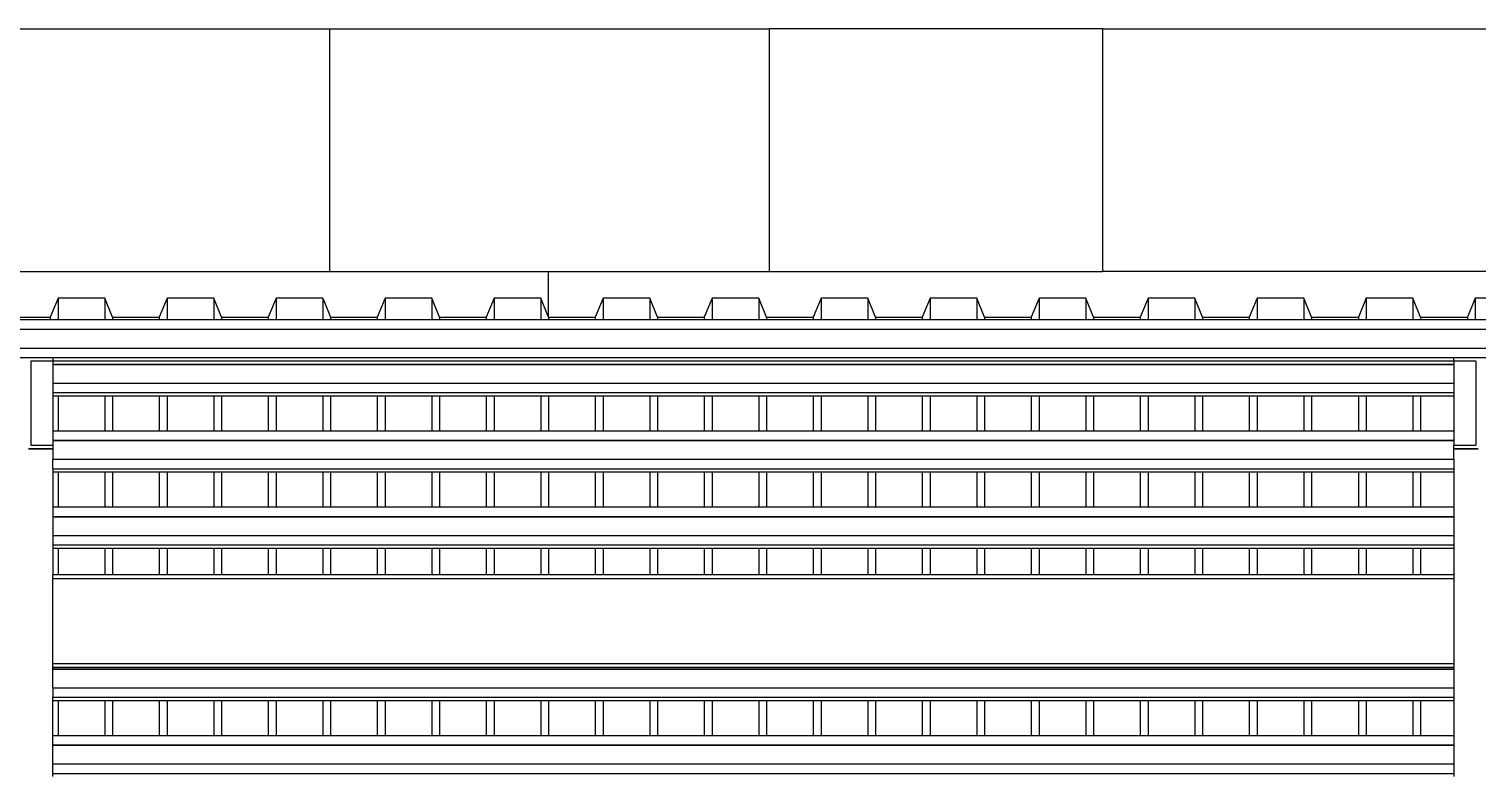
# Model space of a CAD drawing. Extents: x -60 to 60, y -13 to 16.
# Drawn here: x -4.995 to -1.244, y 11.36 to 13.293 of the extents above; entities that cross this region are included whole.
import ezdxf

# ---------------------------------------------------------------- set-up
doc = ezdxf.new("R2010")
doc.units = 0
doc.layers.get('0').update_dxf_attribs({"linetype": 'CONTINUOUS'})

msp = doc.modelspace()

# ---------------------------------------------------------------- linework, layer by layer
for p, q in [((-5.0804, 13.2926), (-4.2164, 13.2926)), ((-4.2164, 13.2926), (-3.0775, 13.2926)), ((-4.2164, 13.2926), (-4.2164, 12.6642)), ((-3.0775, 13.2926), (-3.0775, 12.6642)), ((-2.2142, 13.2926), (-3.0775, 13.2926)), ((-2.2142, 13.2926), (-0.1042, 13.2926)), ((-2.2142, 13.2926), (-2.2142, 12.6642)), ((-5.0804, 12.6642), (-4.2164, 12.6642)), ((-4.2164, 12.6642), (-3.6491, 12.6642)), ((-3.6491, 12.5458), (-3.6491, 12.6642)), ((-3.6491, 12.6642), (-3.0775, 12.6642)), ((-3.0775, 12.6642), (-2.2142, 12.6642)), ((-0.5425, 12.6642), (-2.2142, 12.6642)), ((-4.9199, 12.5951), (-4.9401, 12.5458)), ((-4.9199, 12.5951), (-4.9199, 12.5402)), ((-4.7989, 12.5951), (-4.9199, 12.5951)), ((-4.7989, 12.5951), (-4.7989, 12.5402)), ((-4.7787, 12.5458), (-4.7989, 12.5951)), ((-4.6375, 12.5951), (-4.6577, 12.5458)), ((-4.6375, 12.5951), (-4.6375, 12.5402)), ((-4.5165, 12.5951), (-4.6375, 12.5951)), ((-4.5165, 12.5951), (-4.5165, 12.5402)), ((-4.4963, 12.5458), (-4.5165, 12.5951)), ((-4.3551, 12.5951), (-4.3753, 12.5458)), ((-4.3551, 12.5951), (-4.3551, 12.5402)), ((-4.2341, 12.5951), (-4.3551, 12.5951)), ((-4.2341, 12.5951), (-4.2341, 12.5402)), ((-4.2341, 12.5951), (-4.2139, 12.5458)), ((-4.0727, 12.5951), (-4.0929, 12.5458)), ((-3.9517, 12.5951), (-4.0727, 12.5951)), ((-4.0727, 12.5951), (-4.0727, 12.5402)), ((-3.9315, 12.5458), (-3.9517, 12.5951)), ((-3.9517, 12.5951), (-3.9517, 12.5402)), ((-3.7903, 12.5951), (-3.8104, 12.5458)), ((-3.6692, 12.5951), (-3.7903, 12.5951)), ((-3.7903, 12.5951), (-3.7903, 12.5402)), ((-3.6491, 12.5458), (-3.6692, 12.5951)), ((-3.6692, 12.5951), (-3.6692, 12.5402)), ((-3.5079, 12.5951), (-3.528, 12.5458)), ((-3.5079, 12.5951), (-3.5079, 12.5402)), ((-3.3868, 12.5951), (-3.5079, 12.5951)), ((-3.3868, 12.5951), (-3.3868, 12.5402)), ((-3.3667, 12.5458), (-3.3868, 12.5951)), ((-3.2254, 12.5951), (-3.2456, 12.5458)), ((-3.2254, 12.5951), (-3.2254, 12.5402)), ((-3.1044, 12.5951), (-3.2254, 12.5951)), ((-3.1044, 12.5951), (-3.1044, 12.5402)), ((-3.0842, 12.5458), (-3.1044, 12.5951)), ((-2.943, 12.5951), (-2.9632, 12.5458)), ((-2.943, 12.5951), (-2.943, 12.5402)), ((-2.822, 12.5951), (-2.943, 12.5951)), ((-2.822, 12.5951), (-2.822, 12.5402)), ((-2.8018, 12.5458), (-2.822, 12.5951)), ((-2.6606, 12.5951), (-2.6808, 12.5458)), ((-2.6606, 12.5951), (-2.6606, 12.5402)), ((-2.5396, 12.5951), (-2.6606, 12.5951)), ((-2.5396, 12.5951), (-2.5396, 12.5402)), ((-2.5194, 12.5458), (-2.5396, 12.5951)), ((-2.3782, 12.5951), (-2.3984, 12.5458)), ((-2.3782, 12.5951), (-2.3782, 12.5402)), ((-2.2572, 12.5951), (-2.3782, 12.5951)), ((-2.2572, 12.5951), (-2.2572, 12.5402)), ((-2.237, 12.5458), (-2.2572, 12.5951)), ((-2.0958, 12.5951), (-2.116, 12.5458)), ((-2.0958, 12.5951), (-2.0958, 12.5402)), ((-1.9748, 12.5951), (-2.0958, 12.5951)), ((-1.9748, 12.5951), (-1.9748, 12.5402)), ((-1.9546, 12.5458), (-1.9748, 12.5951)), ((-1.8134, 12.5951), (-1.8336, 12.5458)), ((-1.8134, 12.5951), (-1.8134, 12.5402)), ((-1.6923, 12.5951), (-1.8134, 12.5951)), ((-1.6923, 12.5951), (-1.6923, 12.5402)), ((-1.6722, 12.5458), (-1.6923, 12.5951)), ((-1.531, 12.5951), (-1.5511, 12.5458)), ((-1.531, 12.5951), (-1.531, 12.5402)), ((-1.4099, 12.5951), (-1.531, 12.5951)), ((-1.4099, 12.5951), (-1.4099, 12.5402)), ((-1.3898, 12.5458), (-1.4099, 12.5951)), ((-1.2486, 12.5951), (-1.2687, 12.5458)), ((-1.2486, 12.5951), (-1.2486, 12.5402)), ((-1.1275, 12.5951), (-1.2486, 12.5951)), ((-5.0611, 12.5458), (-4.9401, 12.5458)), ((-5.0611, 12.5402), (-4.9401, 12.5402)), ((-4.9401, 12.5458), (-4.9401, 12.5402)), ((-4.9401, 12.5402), (-4.9199, 12.5402)), ((-4.9199, 12.5402), (-4.7989, 12.5402)), ((-4.7989, 12.5402), (-4.7787, 12.5402)), ((-4.7787, 12.5458), (-4.7787, 12.5402)), ((-4.7787, 12.5458), (-4.6577, 12.5458)), ((-4.7787, 12.5402), (-4.6577, 12.5402)), ((-4.6577, 12.5458), (-4.6577, 12.5402)), ((-4.6577, 12.5402), (-4.6375, 12.5402)), ((-4.6375, 12.5402), (-4.5165, 12.5402)), ((-4.5165, 12.5402), (-4.4963, 12.5402)), ((-4.4963, 12.5458), (-4.4963, 12.5402)), ((-4.4963, 12.5458), (-4.3753, 12.5458)), ((-4.4963, 12.5402), (-4.3753, 12.5402)), ((-4.3753, 12.5458), (-4.3753, 12.5402)), ((-4.3753, 12.5402), (-4.3551, 12.5402)), ((-4.3551, 12.5402), (-4.2341, 12.5402)), ((-4.2341, 12.5402), (-4.2139, 12.5402)), ((-4.2139, 12.5458), (-4.2139, 12.5402)), ((-4.2139, 12.5458), (-4.0929, 12.5458)), ((-4.2139, 12.5402), (-4.0929, 12.5402)), ((-4.0929, 12.5458), (-4.0929, 12.5402)), ((-4.0929, 12.5402), (-4.0727, 12.5402)), ((-4.0727, 12.5402), (-3.9517, 12.5402)), ((-3.9517, 12.5402), (-3.9315, 12.5402)), ((-3.9315, 12.5458), (-3.8104, 12.5458)), ((-3.9315, 12.5458), (-3.9315, 12.5402)), ((-3.9315, 12.5402), (-3.8104, 12.5402)), ((-3.8104, 12.5458), (-3.8104, 12.5402)), ((-3.8104, 12.5402), (-3.7903, 12.5402)), ((-3.7903, 12.5402), (-3.6692, 12.5402)), ((-3.6692, 12.5402), (-3.6491, 12.5402)), ((-3.6491, 12.5458), (-3.6491, 12.5402)), ((-3.6491, 12.5458), (-3.528, 12.5458)), ((-3.6491, 12.5402), (-3.528, 12.5402)), ((-3.528, 12.5458), (-3.528, 12.5402)), ((-3.528, 12.5402), (-3.5079, 12.5402)), ((-3.5079, 12.5402), (-3.3868, 12.5402)), ((-3.3868, 12.5402), (-3.3667, 12.5402)), ((-3.3667, 12.5458), (-3.3667, 12.5402)), ((-3.3667, 12.5458), (-3.2456, 12.5458)), ((-3.3667, 12.5402), (-3.2456, 12.5402)), ((-3.2456, 12.5458), (-3.2456, 12.5402)), ((-3.2456, 12.5402), (-3.2254, 12.5402)), ((-3.2254, 12.5402), (-3.1044, 12.5402)), ((-3.1044, 12.5402), (-3.0842, 12.5402)), ((-3.0842, 12.5458), (-3.0842, 12.5402)), ((-3.0842, 12.5458), (-2.9632, 12.5458)), ((-3.0842, 12.5402), (-2.9632, 12.5402)), ((-2.9632, 12.5458), (-2.9632, 12.5402)), ((-2.9632, 12.5402), (-2.943, 12.5402)), ((-2.943, 12.5402), (-2.822, 12.5402)), ((-2.822, 12.5402), (-2.8018, 12.5402)), ((-2.8018, 12.5458), (-2.8018, 12.5402)), ((-2.8018, 12.5458), (-2.6808, 12.5458)), ((-2.8018, 12.5402), (-2.6808, 12.5402)), ((-2.6808, 12.5458), (-2.6808, 12.5402)), ((-2.6808, 12.5402), (-2.6606, 12.5402)), ((-2.6606, 12.5402), (-2.5396, 12.5402)), ((-2.5396, 12.5402), (-2.5194, 12.5402)), ((-2.5194, 12.5458), (-2.5194, 12.5402)), ((-2.5194, 12.5458), (-2.3984, 12.5458)), ((-2.5194, 12.5402), (-2.3984, 12.5402)), ((-2.3984, 12.5458), (-2.3984, 12.5402)), ((-2.3984, 12.5402), (-2.3782, 12.5402)), ((-2.3782, 12.5402), (-2.2572, 12.5402)), ((-2.2572, 12.5402), (-2.237, 12.5402)), ((-2.237, 12.5458), (-2.237, 12.5402)), ((-2.237, 12.5458), (-2.116, 12.5458)), ((-2.237, 12.5402), (-2.116, 12.5402)), ((-2.116, 12.5458), (-2.116, 12.5402)), ((-2.116, 12.5402), (-2.0958, 12.5402)), ((-2.0958, 12.5402), (-1.9748, 12.5402)), ((-1.9748, 12.5402), (-1.9546, 12.5402)), ((-1.9546, 12.5458), (-1.9546, 12.5402)), ((-1.9546, 12.5458), (-1.8336, 12.5458)), ((-1.9546, 12.5402), (-1.8336, 12.5402)), ((-1.8336, 12.5458), (-1.8336, 12.5402)), ((-1.8336, 12.5402), (-1.8134, 12.5402)), ((-1.8134, 12.5402), (-1.6923, 12.5402)), ((-1.6923, 12.5402), (-1.6722, 12.5402)), ((-1.6722, 12.5458), (-1.6722, 12.5402)), ((-1.6722, 12.5458), (-1.5511, 12.5458)), ((-1.6722, 12.5402), (-1.5511, 12.5402)), ((-1.5511, 12.5458), (-1.5511, 12.5402)), ((-1.5511, 12.5402), (-1.531, 12.5402)), ((-1.531, 12.5402), (-1.4099, 12.5402)), ((-1.4099, 12.5402), (-1.3898, 12.5402)), ((-1.3898, 12.5458), (-1.3898, 12.5402)), ((-1.3898, 12.5458), (-1.2687, 12.5458)), ((-1.3898, 12.5402), (-1.2687, 12.5402)), ((-1.2687, 12.5458), (-1.2687, 12.5402)), ((-1.2687, 12.5402), (-1.2486, 12.5402)), ((-1.2486, 12.5402), (-1.1275, 12.5402)), ((-12.4336, 12.5155), (2.4464, 12.5155)), ((-12.4336, 12.5147), (2.4464, 12.5147)), ((-12.4336, 12.4662), (2.4464, 12.4662)), ((-5.0536, 12.4415), (-4.9336, 12.4415)), ((-4.9336, 12.4319), (-4.9905, 12.4319)), ((-4.9905, 12.4319), (-4.9905, 12.2145)), ((-4.9336, 12.4415), (-1.3036, 12.4415)), ((-4.9336, 12.4415), (-4.9336, 12.4333)), ((-4.9336, 12.4333), (-1.3036, 12.4333)), ((-4.9336, 12.4333), (-4.9336, 12.4319)), ((-4.9336, 12.4319), (-4.9336, 12.4248)), ((-4.9336, 12.4248), (-1.3036, 12.4248)), ((-4.9336, 12.4248), (-4.9336, 12.424)), ((-4.9336, 12.424), (-1.3036, 12.424)), ((-4.9336, 12.424), (-4.9336, 12.3755)), ((-1.3036, 12.4415), (-1.1836, 12.4415)), ((-1.3036, 12.4333), (-1.3036, 12.4415)), ((-1.3036, 12.4319), (-1.3036, 12.4333)), ((-1.2467, 12.4319), (-1.3036, 12.4319)), ((-1.3036, 12.4319), (-1.3036, 12.4248)), ((-1.3036, 12.4248), (-1.3036, 12.424)), ((-1.3036, 12.424), (-1.3036, 12.3755)), ((-1.2467, 12.4319), (-1.2467, 12.2145)), ((-4.9336, 12.3755), (-1.3036, 12.3755)), ((-4.9336, 12.3755), (-4.9336, 12.3508)), ((-4.9336, 12.3508), (-1.3036, 12.3508)), ((-4.9336, 12.3508), (-4.9336, 12.3426)), ((-1.3036, 12.3755), (-1.3036, 12.3508)), ((-1.3036, 12.3508), (-1.3036, 12.3426)), ((-4.9336, 12.3426), (-4.9199, 12.3426)), ((-4.9336, 12.3426), (-4.9336, 12.2522)), ((-4.9199, 12.3426), (-4.9199, 12.2522)), ((-4.9199, 12.3426), (-4.7989, 12.3426)), ((-4.7989, 12.3426), (-4.7989, 12.2522)), ((-4.7989, 12.3426), (-4.7787, 12.3426)), ((-4.7787, 12.3426), (-4.7787, 12.2522)), ((-4.7787, 12.3426), (-4.6577, 12.3426)), ((-4.6577, 12.3426), (-4.6577, 12.2522)), ((-4.6577, 12.3426), (-4.6375, 12.3426)), ((-4.6375, 12.3426), (-4.6375, 12.2522)), ((-4.6375, 12.3426), (-4.5165, 12.3426)), ((-4.5165, 12.3426), (-4.5165, 12.2522)), ((-4.5165, 12.3426), (-4.4963, 12.3426)), ((-4.4963, 12.3426), (-4.4963, 12.2522)), ((-4.4963, 12.3426), (-4.3753, 12.3426)), ((-4.3753, 12.3426), (-4.3753, 12.2522)), ((-4.3753, 12.3426), (-4.3551, 12.3426)), ((-4.3551, 12.3426), (-4.3551, 12.2522)), ((-4.3551, 12.3426), (-4.2341, 12.3426)), ((-4.2341, 12.3426), (-4.2341, 12.2522)), ((-4.2341, 12.3426), (-4.2139, 12.3426)), ((-4.2139, 12.3426), (-4.2139, 12.2522)), ((-4.2139, 12.3426), (-4.0929, 12.3426)), ((-4.0929, 12.3426), (-4.0929, 12.2522)), ((-4.0929, 12.3426), (-4.0727, 12.3426)), ((-4.0727, 12.3426), (-4.0727, 12.2522)), ((-4.0727, 12.3426), (-3.9517, 12.3426)), ((-3.9517, 12.3426), (-3.9517, 12.2522)), ((-3.9517, 12.3426), (-3.9315, 12.3426)), ((-3.9315, 12.3426), (-3.9315, 12.2522)), ((-3.9315, 12.3426), (-3.8104, 12.3426)), ((-3.8104, 12.3426), (-3.8104, 12.2522)), ((-3.8104, 12.3426), (-3.7903, 12.3426)), ((-3.7903, 12.3426), (-3.7903, 12.2522)), ((-3.7903, 12.3426), (-3.6692, 12.3426)), ((-3.6692, 12.3426), (-3.6692, 12.2522)), ((-3.6692, 12.3426), (-3.6491, 12.3426)), ((-3.6491, 12.3426), (-3.6491, 12.2522)), ((-3.6491, 12.3426), (-3.528, 12.3426)), ((-3.528, 12.3426), (-3.528, 12.2522)), ((-3.528, 12.3426), (-3.5079, 12.3426)), ((-3.5079, 12.3426), (-3.5079, 12.2522)), ((-3.5079, 12.3426), (-3.3868, 12.3426)), ((-3.3868, 12.3426), (-3.3868, 12.2522)), ((-3.3868, 12.3426), (-3.3667, 12.3426)), ((-3.3667, 12.3426), (-3.3667, 12.2522)), ((-3.3667, 12.3426), (-3.2456, 12.3426)), ((-3.2456, 12.3426), (-3.2456, 12.2522)), ((-3.2456, 12.3426), (-3.2254, 12.3426)), ((-3.2254, 12.3426), (-3.2254, 12.2522)), ((-3.2254, 12.3426), (-3.1044, 12.3426)), ((-3.1044, 12.3426), (-3.1044, 12.2522)), ((-3.1044, 12.3426), (-3.0842, 12.3426)), ((-3.0842, 12.3426), (-3.0842, 12.2522)), ((-3.0842, 12.3426), (-2.9632, 12.3426)), ((-2.9632, 12.3426), (-2.9632, 12.2522)), ((-2.9632, 12.3426), (-2.943, 12.3426)), ((-2.943, 12.3426), (-2.943, 12.2522)), ((-2.943, 12.3426), (-2.822, 12.3426)), ((-2.822, 12.3426), (-2.822, 12.2522)), ((-2.822, 12.3426), (-2.8018, 12.3426)), ((-2.8018, 12.3426), (-2.8018, 12.2522)), ((-2.8018, 12.3426), (-2.6808, 12.3426)), ((-2.6808, 12.3426), (-2.6808, 12.2522)), ((-2.6808, 12.3426), (-2.6606, 12.3426)), ((-2.6606, 12.3426), (-2.6606, 12.2522)), ((-2.6606, 12.3426), (-2.5396, 12.3426)), ((-2.5396, 12.3426), (-2.5396, 12.2522)), ((-2.5396, 12.3426), (-2.5194, 12.3426)), ((-2.5194, 12.3426), (-2.5194, 12.2522)), ((-2.5194, 12.3426), (-2.3984, 12.3426)), ((-2.3984, 12.3426), (-2.3984, 12.2522)), ((-2.3984, 12.3426), (-2.3782, 12.3426)), ((-2.3782, 12.3426), (-2.3782, 12.2522)), ((-2.3782, 12.3426), (-2.2572, 12.3426)), ((-2.2572, 12.3426), (-2.2572, 12.2522)), ((-2.2572, 12.3426), (-2.237, 12.3426)), ((-2.237, 12.3426), (-2.237, 12.2522)), ((-2.237, 12.3426), (-2.116, 12.3426)), ((-2.116, 12.3426), (-2.116, 12.2522)), ((-2.116, 12.3426), (-2.0958, 12.3426)), ((-2.0958, 12.3426), (-2.0958, 12.2522)), ((-2.0958, 12.3426), (-1.9748, 12.3426)), ((-1.9748, 12.3426), (-1.9748, 12.2522)), ((-1.9748, 12.3426), (-1.9546, 12.3426)), ((-1.9546, 12.3426), (-1.9546, 12.2522)), ((-1.9546, 12.3426), (-1.8336, 12.3426)), ((-1.8336, 12.3426), (-1.8336, 12.2522)), ((-1.8336, 12.3426), (-1.8134, 12.3426)), ((-1.8134, 12.3426), (-1.8134, 12.2522)), ((-1.8134, 12.3426), (-1.6923, 12.3426)), ((-1.6923, 12.3426), (-1.6923, 12.2522)), ((-1.6923, 12.3426), (-1.6722, 12.3426)), ((-1.6722, 12.3426), (-1.6722, 12.2522)), ((-1.6722, 12.3426), (-1.5511, 12.3426)), ((-1.5511, 12.3426), (-1.5511, 12.2522)), ((-1.5511, 12.3426), (-1.531, 12.3426)), ((-1.531, 12.3426), (-1.531, 12.2522)), ((-1.531, 12.3426), (-1.4099, 12.3426)), ((-1.4099, 12.3426), (-1.4099, 12.2522)), ((-1.4099, 12.3426), (-1.3898, 12.3426)), ((-1.3898, 12.3426), (-1.3898, 12.2522)), ((-1.3898, 12.3426), (-1.3036, 12.3426)), ((-1.3036, 12.3426), (-1.3036, 12.2522)), ((-4.9336, 12.2522), (-4.9199, 12.2522)), ((-4.9336, 12.2522), (-4.9336, 12.2275)), ((-4.9199, 12.2522), (-4.7989, 12.2522)), ((-4.7989, 12.2522), (-4.7787, 12.2522)), ((-4.7787, 12.2522), (-4.6577, 12.2522)), ((-4.6577, 12.2522), (-4.6375, 12.2522)), ((-4.6375, 12.2522), (-4.5165, 12.2522)), ((-4.5165, 12.2522), (-4.4963, 12.2522)), ((-4.4963, 12.2522), (-4.3753, 12.2522)), ((-4.3753, 12.2522), (-4.3551, 12.2522)), ((-4.3551, 12.2522), (-4.2341, 12.2522)), ((-4.2341, 12.2522), (-4.2139, 12.2522)), ((-4.2139, 12.2522), (-4.0929, 12.2522)), ((-4.0929, 12.2522), (-4.0727, 12.2522)), ((-4.0727, 12.2522), (-3.9517, 12.2522)), ((-3.9517, 12.2522), (-3.9315, 12.2522)), ((-3.9315, 12.2522), (-3.8104, 12.2522)), ((-3.8104, 12.2522), (-3.7903, 12.2522)), ((-3.7903, 12.2522), (-3.6692, 12.2522)), ((-3.6692, 12.2522), (-3.6491, 12.2522)), ((-3.6491, 12.2522), (-3.528, 12.2522)), ((-3.528, 12.2522), (-3.5079, 12.2522)), ((-3.5079, 12.2522), (-3.3868, 12.2522)), ((-3.3868, 12.2522), (-3.3667, 12.2522)), ((-3.3667, 12.2522), (-3.2456, 12.2522)), ((-3.2456, 12.2522), (-3.2254, 12.2522)), ((-3.2254, 12.2522), (-3.1044, 12.2522)), ((-3.1044, 12.2522), (-3.0842, 12.2522)), ((-3.0842, 12.2522), (-2.9632, 12.2522)), ((-2.9632, 12.2522), (-2.943, 12.2522)), ((-2.943, 12.2522), (-2.822, 12.2522)), ((-2.822, 12.2522), (-2.8018, 12.2522)), ((-2.8018, 12.2522), (-2.6808, 12.2522)), ((-2.6808, 12.2522), (-2.6606, 12.2522)), ((-2.6606, 12.2522), (-2.5396, 12.2522)), ((-2.5396, 12.2522), (-2.5194, 12.2522)), ((-2.5194, 12.2522), (-2.3984, 12.2522)), ((-2.3984, 12.2522), (-2.3782, 12.2522)), ((-2.3782, 12.2522), (-2.2572, 12.2522)), ((-2.2572, 12.2522), (-2.237, 12.2522)), ((-2.237, 12.2522), (-2.116, 12.2522)), ((-2.116, 12.2522), (-2.0958, 12.2522)), ((-2.0958, 12.2522), (-1.9748, 12.2522)), ((-1.9748, 12.2522), (-1.9546, 12.2522)), ((-1.9546, 12.2522), (-1.8336, 12.2522)), ((-1.8336, 12.2522), (-1.8134, 12.2522)), ((-1.8134, 12.2522), (-1.6923, 12.2522)), ((-1.6923, 12.2522), (-1.6722, 12.2522)), ((-1.6722, 12.2522), (-1.5511, 12.2522)), ((-1.5511, 12.2522), (-1.531, 12.2522)), ((-1.531, 12.2522), (-1.4099, 12.2522)), ((-1.4099, 12.2522), (-1.3898, 12.2522)), ((-1.3898, 12.2522), (-1.3036, 12.2522)), ((-1.3036, 12.2522), (-1.3036, 12.2275)), ((-4.9905, 12.2048), (-4.9967, 12.2048)), ((-4.9905, 12.2045), (-4.9967, 12.2045)), ((-4.9905, 12.2145), (-4.9336, 12.2145)), ((-4.9905, 12.2048), (-4.9905, 12.2045)), ((-4.9336, 12.2048), (-4.9905, 12.2048)), ((-4.9336, 12.2045), (-4.9905, 12.2045)), ((-4.9336, 12.2275), (-1.3036, 12.2275)), ((-4.9336, 12.2275), (-4.9336, 12.2267)), ((-4.9336, 12.2267), (-1.3036, 12.2267)), ((-4.9336, 12.2267), (-4.9336, 12.2145)), ((-4.9336, 12.2145), (-4.9336, 12.2048)), ((-4.9336, 12.2048), (-4.9336, 12.2045)), ((-4.9336, 12.2045), (-4.9336, 12.2046)), ((-4.9336, 12.2045), (-4.9336, 12.1782)), ((-1.3036, 12.2275), (-1.3036, 12.2267)), ((-1.3036, 12.2267), (-1.3036, 12.2145)), ((-1.3036, 12.2048), (-1.3036, 12.2145)), ((-1.3036, 12.2145), (-1.2467, 12.2145)), ((-1.2467, 12.2048), (-1.3036, 12.2048)), ((-1.3036, 12.2048), (-1.3036, 12.2045)), ((-1.2467, 12.2045), (-1.3036, 12.2045)), ((-1.3036, 12.1782), (-1.3036, 12.2045)), ((-1.2467, 12.2048), (-1.2467, 12.2045)), ((-1.2405, 12.2048), (-1.2467, 12.2048)), ((-1.2405, 12.2045), (-1.2467, 12.2045)), ((-4.9336, 12.1782), (-1.3036, 12.1782)), ((-4.9336, 12.1535), (-4.9336, 12.1782)), ((-1.3036, 12.1782), (-1.3036, 12.1535)), ((-4.9336, 12.1535), (-1.3036, 12.1535)), ((-4.9336, 12.1535), (-4.9336, 12.1453)), ((-4.9336, 12.1453), (-4.9199, 12.1453)), ((-4.9336, 12.1453), (-4.9336, 12.0549)), ((-4.9199, 12.1453), (-4.9199, 12.0549)), ((-4.9199, 12.1453), (-4.7989, 12.1453)), ((-4.7989, 12.1453), (-4.7989, 12.0549)), ((-4.7989, 12.1453), (-4.7787, 12.1453)), ((-4.7787, 12.1453), (-4.7787, 12.0549)), ((-4.7787, 12.1453), (-4.6577, 12.1453)), ((-4.6577, 12.1453), (-4.6577, 12.0549)), ((-4.6577, 12.1453), (-4.6375, 12.1453)), ((-4.6375, 12.1453), (-4.6375, 12.0549)), ((-4.6375, 12.1453), (-4.5165, 12.1453)), ((-4.5165, 12.1453), (-4.5165, 12.0549)), ((-4.5165, 12.1453), (-4.4963, 12.1453)), ((-4.4963, 12.1453), (-4.4963, 12.0549)), ((-4.4963, 12.1453), (-4.3753, 12.1453)), ((-4.3753, 12.1453), (-4.3753, 12.0549)), ((-4.3753, 12.1453), (-4.3551, 12.1453)), ((-4.3551, 12.1453), (-4.3551, 12.0549)), ((-4.3551, 12.1453), (-4.2341, 12.1453)), ((-4.2341, 12.1453), (-4.2341, 12.0549)), ((-4.2341, 12.1453), (-4.2139, 12.1453)), ((-4.2139, 12.1453), (-4.2139, 12.0549)), ((-4.2139, 12.1453), (-4.0929, 12.1453)), ((-4.0929, 12.1453), (-4.0929, 12.0549)), ((-4.0929, 12.1453), (-4.0727, 12.1453)), ((-4.0727, 12.1453), (-4.0727, 12.0549)), ((-4.0727, 12.1453), (-3.9517, 12.1453)), ((-3.9517, 12.1453), (-3.9517, 12.0549)), ((-3.9517, 12.1453), (-3.9315, 12.1453)), ((-3.9315, 12.1453), (-3.9315, 12.0549)), ((-3.9315, 12.1453), (-3.8104, 12.1453)), ((-3.8104, 12.1453), (-3.8104, 12.0549)), ((-3.8104, 12.1453), (-3.7903, 12.1453)), ((-3.7903, 12.1453), (-3.7903, 12.0549)), ((-3.7903, 12.1453), (-3.6692, 12.1453)), ((-3.6692, 12.1453), (-3.6692, 12.0549)), ((-3.6692, 12.1453), (-3.6491, 12.1453)), ((-3.6491, 12.1453), (-3.6491, 12.0549)), ((-3.6491, 12.1453), (-3.528, 12.1453)), ((-3.528, 12.1453), (-3.528, 12.0549)), ((-3.528, 12.1453), (-3.5079, 12.1453)), ((-3.5079, 12.1453), (-3.5079, 12.0549)), ((-3.5079, 12.1453), (-3.3868, 12.1453)), ((-3.3868, 12.1453), (-3.3868, 12.0549)), ((-3.3868, 12.1453), (-3.3667, 12.1453)), ((-3.3667, 12.1453), (-3.3667, 12.0549)), ((-3.3667, 12.1453), (-3.2456, 12.1453)), ((-3.2456, 12.1453), (-3.2456, 12.0549)), ((-3.2456, 12.1453), (-3.2254, 12.1453)), ((-3.2254, 12.1453), (-3.2254, 12.0549)), ((-3.2254, 12.1453), (-3.1044, 12.1453)), ((-3.1044, 12.1453), (-3.1044, 12.0549)), ((-3.1044, 12.1453), (-3.0842, 12.1453)), ((-3.0842, 12.1453), (-3.0842, 12.0549)), ((-3.0842, 12.1453), (-2.9632, 12.1453)), ((-2.9632, 12.1453), (-2.9632, 12.0549)), ((-2.9632, 12.1453), (-2.943, 12.1453)), ((-2.943, 12.1453), (-2.943, 12.0549)), ((-2.943, 12.1453), (-2.822, 12.1453)), ((-2.822, 12.1453), (-2.822, 12.0549)), ((-2.822, 12.1453), (-2.8018, 12.1453)), ((-2.8018, 12.1453), (-2.8018, 12.0549)), ((-2.8018, 12.1453), (-2.6808, 12.1453)), ((-2.6808, 12.1453), (-2.6808, 12.0549)), ((-2.6808, 12.1453), (-2.6606, 12.1453)), ((-2.6606, 12.1453), (-2.6606, 12.0549)), ((-2.6606, 12.1453), (-2.5396, 12.1453)), ((-2.5396, 12.1453), (-2.5396, 12.0549)), ((-2.5396, 12.1453), (-2.5194, 12.1453)), ((-2.5194, 12.1453), (-2.5194, 12.0549)), ((-2.5194, 12.1453), (-2.3984, 12.1453)), ((-2.3984, 12.1453), (-2.3984, 12.0549)), ((-2.3984, 12.1453), (-2.3782, 12.1453)), ((-2.3782, 12.1453), (-2.3782, 12.0549)), ((-2.3782, 12.1453), (-2.2572, 12.1453)), ((-2.2572, 12.1453), (-2.2572, 12.0549)), ((-2.2572, 12.1453), (-2.237, 12.1453)), ((-2.237, 12.1453), (-2.237, 12.0549)), ((-2.237, 12.1453), (-2.116, 12.1453)), ((-2.116, 12.1453), (-2.116, 12.0549)), ((-2.116, 12.1453), (-2.0958, 12.1453)), ((-2.0958, 12.1453), (-2.0958, 12.0549)), ((-2.0958, 12.1453), (-1.9748, 12.1453)), ((-1.9748, 12.1453), (-1.9748, 12.0549)), ((-1.9748, 12.1453), (-1.9546, 12.1453)), ((-1.9546, 12.1453), (-1.9546, 12.0549)), ((-1.9546, 12.1453), (-1.8336, 12.1453)), ((-1.8336, 12.1453), (-1.8336, 12.0549)), ((-1.8336, 12.1453), (-1.8134, 12.1453)), ((-1.8134, 12.1453), (-1.8134, 12.0549)), ((-1.8134, 12.1453), (-1.6923, 12.1453)), ((-1.6923, 12.1453), (-1.6923, 12.0549)), ((-1.6923, 12.1453), (-1.6722, 12.1453)), ((-1.6722, 12.1453), (-1.6722, 12.0549)), ((-1.6722, 12.1453), (-1.5511, 12.1453)), ((-1.5511, 12.1453), (-1.5511, 12.0549)), ((-1.5511, 12.1453), (-1.531, 12.1453)), ((-1.531, 12.1453), (-1.531, 12.0549)), ((-1.531, 12.1453), (-1.4099, 12.1453)), ((-1.4099, 12.1453), (-1.4099, 12.0549)), ((-1.4099, 12.1453), (-1.3898, 12.1453)), ((-1.3898, 12.1453), (-1.3898, 12.0549)), ((-1.3898, 12.1453), (-1.3036, 12.1453)), ((-1.3036, 12.1535), (-1.3036, 12.1453)), ((-1.3036, 12.1453), (-1.3036, 12.0549)), ((-4.9336, 12.0549), (-4.9199, 12.0549)), ((-4.9336, 12.0549), (-4.9336, 12.0302)), ((-4.9199, 12.0549), (-4.7989, 12.0549)), ((-4.7989, 12.0549), (-4.7787, 12.0549)), ((-4.7787, 12.0549), (-4.6577, 12.0549)), ((-4.6577, 12.0549), (-4.6375, 12.0549)), ((-4.6375, 12.0549), (-4.5165, 12.0549)), ((-4.5165, 12.0549), (-4.4963, 12.0549)), ((-4.4963, 12.0549), (-4.3753, 12.0549)), ((-4.3753, 12.0549), (-4.3551, 12.0549)), ((-4.3551, 12.0549), (-4.2341, 12.0549)), ((-4.2341, 12.0549), (-4.2139, 12.0549)), ((-4.2139, 12.0549), (-4.0929, 12.0549)), ((-4.0929, 12.0549), (-4.0727, 12.0549)), ((-4.0727, 12.0549), (-3.9517, 12.0549)), ((-3.9517, 12.0549), (-3.9315, 12.0549)), ((-3.9315, 12.0549), (-3.8104, 12.0549)), ((-3.8104, 12.0549), (-3.7903, 12.0549)), ((-3.7903, 12.0549), (-3.6692, 12.0549)), ((-3.6692, 12.0549), (-3.6491, 12.0549)), ((-3.6491, 12.0549), (-3.528, 12.0549)), ((-3.528, 12.0549), (-3.5079, 12.0549)), ((-3.5079, 12.0549), (-3.3868, 12.0549)), ((-3.3868, 12.0549), (-3.3667, 12.0549)), ((-3.3667, 12.0549), (-3.2456, 12.0549)), ((-3.2456, 12.0549), (-3.2254, 12.0549)), ((-3.2254, 12.0549), (-3.1044, 12.0549)), ((-3.1044, 12.0549), (-3.0842, 12.0549)), ((-3.0842, 12.0549), (-2.9632, 12.0549)), ((-2.9632, 12.0549), (-2.943, 12.0549)), ((-2.943, 12.0549), (-2.822, 12.0549)), ((-2.822, 12.0549), (-2.8018, 12.0549)), ((-2.8018, 12.0549), (-2.6808, 12.0549)), ((-2.6808, 12.0549), (-2.6606, 12.0549)), ((-2.6606, 12.0549), (-2.5396, 12.0549)), ((-2.5396, 12.0549), (-2.5194, 12.0549)), ((-2.5194, 12.0549), (-2.3984, 12.0549)), ((-2.3984, 12.0549), (-2.3782, 12.0549)), ((-2.3782, 12.0549), (-2.2572, 12.0549)), ((-2.2572, 12.0549), (-2.237, 12.0549)), ((-2.237, 12.0549), (-2.116, 12.0549)), ((-2.116, 12.0549), (-2.0958, 12.0549)), ((-2.0958, 12.0549), (-1.9748, 12.0549)), ((-1.9748, 12.0549), (-1.9546, 12.0549)), ((-1.9546, 12.0549), (-1.8336, 12.0549)), ((-1.8336, 12.0549), (-1.8134, 12.0549)), ((-1.8134, 12.0549), (-1.6923, 12.0549)), ((-1.6923, 12.0549), (-1.6722, 12.0549)), ((-1.6722, 12.0549), (-1.5511, 12.0549)), ((-1.5511, 12.0549), (-1.531, 12.0549)), ((-1.531, 12.0549), (-1.4099, 12.0549)), ((-1.4099, 12.0549), (-1.3898, 12.0549)), ((-1.3898, 12.0549), (-1.3036, 12.0549)), ((-1.3036, 12.0549), (-1.3036, 12.0302)), ((-4.9336, 12.0302), (-1.3036, 12.0302)), ((-4.9336, 12.0302), (-4.9336, 12.0294)), ((-4.9336, 12.0294), (-1.3036, 12.0294)), ((-4.9336, 12.0294), (-4.9336, 11.9809)), ((-1.3036, 12.0302), (-1.3036, 12.0294)), ((-1.3036, 12.0294), (-1.3036, 11.9809)), ((-4.9336, 11.9809), (-1.3036, 11.9809)), ((-4.9336, 11.9809), (-4.9336, 11.9562)), ((-1.3036, 11.9809), (-1.3036, 11.9562)), ((-4.9336, 11.9562), (-1.3036, 11.9562)), ((-4.9336, 11.9562), (-4.9336, 11.948)), ((-4.9336, 11.948), (-4.9199, 11.948)), ((-4.9336, 11.948), (-4.9336, 11.8784)), ((-4.9199, 11.948), (-4.9199, 11.8784)), ((-4.9199, 11.948), (-4.7989, 11.948)), ((-4.7989, 11.948), (-4.7989, 11.8784)), ((-4.7989, 11.948), (-4.7787, 11.948)), ((-4.7787, 11.948), (-4.7787, 11.8784)), ((-4.7787, 11.948), (-4.6577, 11.948)), ((-4.6577, 11.948), (-4.6577, 11.8784)), ((-4.6577, 11.948), (-4.6375, 11.948)), ((-4.6375, 11.948), (-4.6375, 11.8784)), ((-4.6375, 11.948), (-4.5165, 11.948)), ((-4.5165, 11.948), (-4.5165, 11.8784)), ((-4.5165, 11.948), (-4.4963, 11.948)), ((-4.4963, 11.948), (-4.4963, 11.8784)), ((-4.4963, 11.948), (-4.3753, 11.948)), ((-4.3753, 11.948), (-4.3753, 11.8784)), ((-4.3753, 11.948), (-4.3551, 11.948)), ((-4.3551, 11.948), (-4.3551, 11.8784)), ((-4.3551, 11.948), (-4.2341, 11.948)), ((-4.2341, 11.948), (-4.2341, 11.8784)), ((-4.2341, 11.948), (-4.2139, 11.948)), ((-4.2139, 11.948), (-4.2139, 11.8784)), ((-4.2139, 11.948), (-4.0929, 11.948)), ((-4.0929, 11.948), (-4.0929, 11.8784)), ((-4.0929, 11.948), (-4.0727, 11.948)), ((-4.0727, 11.948), (-4.0727, 11.8784)), ((-4.0727, 11.948), (-3.9517, 11.948)), ((-3.9517, 11.948), (-3.9517, 11.8784)), ((-3.9517, 11.948), (-3.9315, 11.948)), ((-3.9315, 11.948), (-3.9315, 11.8784)), ((-3.9315, 11.948), (-3.8104, 11.948)), ((-3.8104, 11.948), (-3.8104, 11.8784)), ((-3.8104, 11.948), (-3.7903, 11.948)), ((-3.7903, 11.948), (-3.7903, 11.8784)), ((-3.7903, 11.948), (-3.6692, 11.948)), ((-3.6692, 11.948), (-3.6692, 11.8784)), ((-3.6692, 11.948), (-3.6491, 11.948)), ((-3.6491, 11.948), (-3.6491, 11.8784)), ((-3.6491, 11.948), (-3.528, 11.948)), ((-3.528, 11.948), (-3.528, 11.8784)), ((-3.528, 11.948), (-3.5079, 11.948)), ((-3.5079, 11.948), (-3.5079, 11.8784)), ((-3.5079, 11.948), (-3.3868, 11.948)), ((-3.3868, 11.948), (-3.3868, 11.8784)), ((-3.3868, 11.948), (-3.3667, 11.948)), ((-3.3667, 11.948), (-3.3667, 11.8784)), ((-3.3667, 11.948), (-3.2456, 11.948)), ((-3.2456, 11.948), (-3.2456, 11.8784)), ((-3.2456, 11.948), (-3.2254, 11.948)), ((-3.2254, 11.948), (-3.2254, 11.8784)), ((-3.2254, 11.948), (-3.1044, 11.948)), ((-3.1044, 11.948), (-3.1044, 11.8784)), ((-3.1044, 11.948), (-3.0842, 11.948)), ((-3.0842, 11.948), (-3.0842, 11.8784)), ((-3.0842, 11.948), (-2.9632, 11.948)), ((-2.9632, 11.948), (-2.9632, 11.8784)), ((-2.9632, 11.948), (-2.943, 11.948)), ((-2.943, 11.948), (-2.943, 11.8784)), ((-2.943, 11.948), (-2.822, 11.948)), ((-2.822, 11.948), (-2.822, 11.8784)), ((-2.822, 11.948), (-2.8018, 11.948)), ((-2.8018, 11.948), (-2.8018, 11.8784)), ((-2.8018, 11.948), (-2.6808, 11.948)), ((-2.6808, 11.948), (-2.6808, 11.8784)), ((-2.6808, 11.948), (-2.6606, 11.948)), ((-2.6606, 11.948), (-2.6606, 11.8784)), ((-2.6606, 11.948), (-2.5396, 11.948)), ((-2.5396, 11.948), (-2.5396, 11.8784)), ((-2.5396, 11.948), (-2.5194, 11.948)), ((-2.5194, 11.948), (-2.5194, 11.8784)), ((-2.5194, 11.948), (-2.3984, 11.948)), ((-2.3984, 11.948), (-2.3984, 11.8784)), ((-2.3984, 11.948), (-2.3782, 11.948)), ((-2.3782, 11.948), (-2.3782, 11.8784)), ((-2.3782, 11.948), (-2.2572, 11.948)), ((-2.2572, 11.948), (-2.2572, 11.8784)), ((-2.2572, 11.948), (-2.237, 11.948)), ((-2.237, 11.948), (-2.237, 11.8784)), ((-2.237, 11.948), (-2.116, 11.948)), ((-2.116, 11.948), (-2.116, 11.8784)), ((-2.116, 11.948), (-2.0958, 11.948)), ((-2.0958, 11.948), (-2.0958, 11.8784)), ((-2.0958, 11.948), (-1.9748, 11.948)), ((-1.9748, 11.948), (-1.9748, 11.8784)), ((-1.9748, 11.948), (-1.9546, 11.948)), ((-1.9546, 11.948), (-1.9546, 11.8784)), ((-1.9546, 11.948), (-1.8336, 11.948)), ((-1.8336, 11.948), (-1.8336, 11.8784)), ((-1.8336, 11.948), (-1.8134, 11.948)), ((-1.8134, 11.948), (-1.8134, 11.8784)), ((-1.8134, 11.948), (-1.6923, 11.948)), ((-1.6923, 11.948), (-1.6923, 11.8784)), ((-1.6923, 11.948), (-1.6722, 11.948)), ((-1.6722, 11.948), (-1.6722, 11.8784)), ((-1.6722, 11.948), (-1.5511, 11.948)), ((-1.5511, 11.948), (-1.5511, 11.8784)), ((-1.5511, 11.948), (-1.531, 11.948)), ((-1.531, 11.948), (-1.531, 11.8784)), ((-1.531, 11.948), (-1.4099, 11.948)), ((-1.4099, 11.948), (-1.4099, 11.8784)), ((-1.4099, 11.948), (-1.3898, 11.948)), ((-1.3898, 11.948), (-1.3898, 11.8784)), ((-1.3898, 11.948), (-1.3036, 11.948)), ((-1.3036, 11.9562), (-1.3036, 11.948)), ((-1.3036, 11.948), (-1.3036, 11.8784)), ((-4.9199, 11.8784), (-4.9336, 11.8784)), ((-4.9336, 11.8686), (-4.9336, 11.8784)), ((-1.3036, 11.8686), (-4.9336, 11.8686)), ((-4.9336, 11.6482), (-4.9336, 11.8686)), ((-4.7989, 11.8784), (-4.9199, 11.8784)), ((-4.7787, 11.8784), (-4.7989, 11.8784)), ((-4.6577, 11.8784), (-4.7787, 11.8784)), ((-4.6375, 11.8784), (-4.6577, 11.8784)), ((-4.5165, 11.8784), (-4.6375, 11.8784)), ((-4.4963, 11.8784), (-4.5165, 11.8784)), ((-4.3753, 11.8784), (-4.4963, 11.8784)), ((-4.3551, 11.8784), (-4.3753, 11.8784)), ((-4.2341, 11.8784), (-4.3551, 11.8784)), ((-4.2139, 11.8784), (-4.2341, 11.8784)), ((-4.0929, 11.8784), (-4.2139, 11.8784)), ((-4.0727, 11.8784), (-4.0929, 11.8784)), ((-3.9517, 11.8784), (-4.0727, 11.8784)), ((-3.9315, 11.8784), (-3.9517, 11.8784)), ((-3.8104, 11.8784), (-3.9315, 11.8784)), ((-3.7903, 11.8784), (-3.8104, 11.8784)), ((-3.6692, 11.8784), (-3.7903, 11.8784)), ((-3.6491, 11.8784), (-3.6692, 11.8784)), ((-3.528, 11.8784), (-3.6491, 11.8784)), ((-3.5079, 11.8784), (-3.528, 11.8784)), ((-3.3868, 11.8784), (-3.5079, 11.8784)), ((-3.3667, 11.8784), (-3.3868, 11.8784)), ((-3.2456, 11.8784), (-3.3667, 11.8784)), ((-3.2254, 11.8784), (-3.2456, 11.8784)), ((-3.1044, 11.8784), (-3.2254, 11.8784)), ((-3.0842, 11.8784), (-3.1044, 11.8784)), ((-2.9632, 11.8784), (-3.0842, 11.8784)), ((-2.943, 11.8784), (-2.9632, 11.8784)), ((-2.822, 11.8784), (-2.943, 11.8784)), ((-2.8018, 11.8784), (-2.822, 11.8784)), ((-2.6808, 11.8784), (-2.8018, 11.8784)), ((-2.6606, 11.8784), (-2.6808, 11.8784)), ((-2.5396, 11.8784), (-2.6606, 11.8784)), ((-2.5194, 11.8784), (-2.5396, 11.8784)), ((-2.3984, 11.8784), (-2.5194, 11.8784)), ((-2.3782, 11.8784), (-2.3984, 11.8784)), ((-2.2572, 11.8784), (-2.3782, 11.8784)), ((-2.237, 11.8784), (-2.2572, 11.8784)), ((-2.116, 11.8784), (-2.237, 11.8784)), ((-2.0958, 11.8784), (-2.116, 11.8784)), ((-1.9748, 11.8784), (-2.0958, 11.8784)), ((-1.9546, 11.8784), (-1.9748, 11.8784)), ((-1.8336, 11.8784), (-1.9546, 11.8784)), ((-1.8134, 11.8784), (-1.8336, 11.8784)), ((-1.6923, 11.8784), (-1.8134, 11.8784)), ((-1.6722, 11.8784), (-1.6923, 11.8784)), ((-1.5511, 11.8784), (-1.6722, 11.8784)), ((-1.531, 11.8784), (-1.5511, 11.8784)), ((-1.4099, 11.8784), (-1.531, 11.8784)), ((-1.3898, 11.8784), (-1.4099, 11.8784)), ((-1.3036, 11.8784), (-1.3898, 11.8784)), ((-1.3036, 11.8784), (-1.3036, 11.8686)), ((-1.3036, 11.8686), (-1.3036, 11.6482)), ((-1.3036, 11.6482), (-4.9336, 11.6482)), ((-4.9336, 11.6384), (-4.9336, 11.6482)), ((-1.3036, 11.6384), (-4.9336, 11.6384)), ((-4.9336, 11.6357), (-4.9336, 11.6384)), ((-4.9336, 11.6357), (-1.3036, 11.6357)), ((-4.9336, 11.6348), (-4.9336, 11.6357)), ((-4.9336, 11.6348), (-1.3036, 11.6348)), ((-4.9336, 11.5863), (-4.9336, 11.6348)), ((-1.3036, 11.6482), (-1.3036, 11.6384)), ((-1.3036, 11.6384), (-1.3036, 11.6357)), ((-1.3036, 11.6357), (-1.3036, 11.6348)), ((-1.3036, 11.6348), (-1.3036, 11.5863)), ((-4.9336, 11.5863), (-1.3036, 11.5863)), ((-4.9336, 11.5863), (-4.9336, 11.5617)), ((-4.9336, 11.5617), (-1.3036, 11.5617)), ((-4.9336, 11.5535), (-4.9336, 11.5617)), ((-1.3036, 11.5863), (-1.3036, 11.5617)), ((-1.3036, 11.5617), (-1.3036, 11.5535)), ((-4.9336, 11.5535), (-4.9199, 11.5535)), ((-4.9336, 11.463), (-4.9336, 11.5535)), ((-4.9199, 11.5535), (-4.9199, 11.463)), ((-4.9199, 11.5535), (-4.7989, 11.5535)), ((-4.7989, 11.5535), (-4.7989, 11.463)), ((-4.7989, 11.5535), (-4.7787, 11.5535)), ((-4.7787, 11.5535), (-4.7787, 11.463)), ((-4.7787, 11.5535), (-4.6577, 11.5535)), ((-4.6577, 11.5535), (-4.6577, 11.463)), ((-4.6577, 11.5535), (-4.6375, 11.5535)), ((-4.6375, 11.5535), (-4.6375, 11.463)), ((-4.6375, 11.5535), (-4.5165, 11.5535)), ((-4.5165, 11.5535), (-4.5165, 11.463)), ((-4.5165, 11.5535), (-4.4963, 11.5535)), ((-4.4963, 11.5535), (-4.4963, 11.463)), ((-4.4963, 11.5535), (-4.3753, 11.5535)), ((-4.3753, 11.5535), (-4.3753, 11.463)), ((-4.3753, 11.5535), (-4.3551, 11.5535)), ((-4.3551, 11.5535), (-4.3551, 11.463)), ((-4.3551, 11.5535), (-4.2341, 11.5535)), ((-4.2341, 11.5535), (-4.2341, 11.463)), ((-4.2341, 11.5535), (-4.2139, 11.5535)), ((-4.2139, 11.5535), (-4.2139, 11.463)), ((-4.2139, 11.5535), (-4.0929, 11.5535)), ((-4.0929, 11.5535), (-4.0929, 11.463)), ((-4.0929, 11.5535), (-4.0727, 11.5535)), ((-4.0727, 11.5535), (-4.0727, 11.463)), ((-4.0727, 11.5535), (-3.9517, 11.5535)), ((-3.9517, 11.5535), (-3.9517, 11.463)), ((-3.9517, 11.5535), (-3.9315, 11.5535)), ((-3.9315, 11.5535), (-3.9315, 11.463)), ((-3.9315, 11.5535), (-3.8104, 11.5535)), ((-3.8104, 11.5535), (-3.8104, 11.463)), ((-3.8104, 11.5535), (-3.7903, 11.5535)), ((-3.7903, 11.5535), (-3.7903, 11.463)), ((-3.7903, 11.5535), (-3.6692, 11.5535)), ((-3.6692, 11.5535), (-3.6692, 11.463)), ((-3.6692, 11.5535), (-3.6491, 11.5535)), ((-3.6491, 11.5535), (-3.6491, 11.463)), ((-3.6491, 11.5535), (-3.528, 11.5535)), ((-3.528, 11.5535), (-3.528, 11.463)), ((-3.528, 11.5535), (-3.5079, 11.5535)), ((-3.5079, 11.5535), (-3.5079, 11.463)), ((-3.5079, 11.5535), (-3.3868, 11.5535)), ((-3.3868, 11.5535), (-3.3868, 11.463)), ((-3.3868, 11.5535), (-3.3667, 11.5535)), ((-3.3667, 11.5535), (-3.3667, 11.463)), ((-3.3667, 11.5535), (-3.2456, 11.5535)), ((-3.2456, 11.5535), (-3.2456, 11.463)), ((-3.2456, 11.5535), (-3.2254, 11.5535)), ((-3.2254, 11.5535), (-3.2254, 11.463)), ((-3.2254, 11.5535), (-3.1044, 11.5535)), ((-3.1044, 11.5535), (-3.1044, 11.463)), ((-3.1044, 11.5535), (-3.0842, 11.5535)), ((-3.0842, 11.5535), (-3.0842, 11.463)), ((-3.0842, 11.5535), (-2.9632, 11.5535)), ((-2.9632, 11.5535), (-2.9632, 11.463)), ((-2.9632, 11.5535), (-2.943, 11.5535)), ((-2.943, 11.5535), (-2.943, 11.463)), ((-2.943, 11.5535), (-2.822, 11.5535)), ((-2.822, 11.5535), (-2.822, 11.463)), ((-2.822, 11.5535), (-2.8018, 11.5535)), ((-2.8018, 11.5535), (-2.8018, 11.463)), ((-2.8018, 11.5535), (-2.6808, 11.5535)), ((-2.6808, 11.5535), (-2.6808, 11.463)), ((-2.6808, 11.5535), (-2.6606, 11.5535)), ((-2.6606, 11.5535), (-2.6606, 11.463)), ((-2.6606, 11.5535), (-2.5396, 11.5535)), ((-2.5396, 11.5535), (-2.5396, 11.463)), ((-2.5396, 11.5535), (-2.5194, 11.5535)), ((-2.5194, 11.5535), (-2.5194, 11.463)), ((-2.5194, 11.5535), (-2.3984, 11.5535)), ((-2.3984, 11.5535), (-2.3984, 11.463)), ((-2.3984, 11.5535), (-2.3782, 11.5535)), ((-2.3782, 11.5535), (-2.3782, 11.463)), ((-2.3782, 11.5535), (-2.2572, 11.5535)), ((-2.2572, 11.5535), (-2.2572, 11.463)), ((-2.2572, 11.5535), (-2.237, 11.5535)), ((-2.237, 11.5535), (-2.237, 11.463)), ((-2.237, 11.5535), (-2.116, 11.5535)), ((-2.116, 11.5535), (-2.116, 11.463)), ((-2.116, 11.5535), (-2.0958, 11.5535)), ((-2.0958, 11.5535), (-2.0958, 11.463)), ((-2.0958, 11.5535), (-1.9748, 11.5535)), ((-1.9748, 11.5535), (-1.9748, 11.463)), ((-1.9748, 11.5535), (-1.9546, 11.5535)), ((-1.9546, 11.5535), (-1.9546, 11.463)), ((-1.9546, 11.5535), (-1.8336, 11.5535)), ((-1.8336, 11.5535), (-1.8336, 11.463)), ((-1.8336, 11.5535), (-1.8134, 11.5535)), ((-1.8134, 11.5535), (-1.8134, 11.463)), ((-1.8134, 11.5535), (-1.6923, 11.5535)), ((-1.6923, 11.5535), (-1.6923, 11.463)), ((-1.6923, 11.5535), (-1.6722, 11.5535)), ((-1.6722, 11.5535), (-1.6722, 11.463)), ((-1.6722, 11.5535), (-1.5511, 11.5535)), ((-1.5511, 11.5535), (-1.5511, 11.463)), ((-1.5511, 11.5535), (-1.531, 11.5535)), ((-1.531, 11.5535), (-1.531, 11.463)), ((-1.531, 11.5535), (-1.4099, 11.5535)), ((-1.4099, 11.5535), (-1.4099, 11.463)), ((-1.4099, 11.5535), (-1.3898, 11.5535)), ((-1.3898, 11.5535), (-1.3898, 11.463)), ((-1.3898, 11.5535), (-1.3036, 11.5535)), ((-1.3036, 11.5535), (-1.3036, 11.463)), ((-4.9336, 11.463), (-4.9199, 11.463)), ((-4.9336, 11.4384), (-4.9336, 11.463)), ((-4.9199, 11.463), (-4.7989, 11.463)), ((-4.7989, 11.463), (-4.7787, 11.463)), ((-4.7787, 11.463), (-4.6577, 11.463)), ((-4.6577, 11.463), (-4.6375, 11.463)), ((-4.6375, 11.463), (-4.5165, 11.463)), ((-4.5165, 11.463), (-4.4963, 11.463)), ((-4.4963, 11.463), (-4.3753, 11.463)), ((-4.3753, 11.463), (-4.3551, 11.463)), ((-4.3551, 11.463), (-4.2341, 11.463)), ((-4.2341, 11.463), (-4.2139, 11.463)), ((-4.2139, 11.463), (-4.0929, 11.463)), ((-4.0929, 11.463), (-4.0727, 11.463)), ((-4.0727, 11.463), (-3.9517, 11.463)), ((-3.9517, 11.463), (-3.9315, 11.463)), ((-3.9315, 11.463), (-3.8104, 11.463)), ((-3.8104, 11.463), (-3.7903, 11.463)), ((-3.7903, 11.463), (-3.6692, 11.463)), ((-3.6692, 11.463), (-3.6491, 11.463)), ((-3.6491, 11.463), (-3.528, 11.463)), ((-3.528, 11.463), (-3.5079, 11.463)), ((-3.5079, 11.463), (-3.3868, 11.463)), ((-3.3868, 11.463), (-3.3667, 11.463)), ((-3.3667, 11.463), (-3.2456, 11.463)), ((-3.2456, 11.463), (-3.2254, 11.463)), ((-3.2254, 11.463), (-3.1044, 11.463)), ((-3.1044, 11.463), (-3.0842, 11.463)), ((-3.0842, 11.463), (-2.9632, 11.463)), ((-2.9632, 11.463), (-2.943, 11.463)), ((-2.943, 11.463), (-2.822, 11.463)), ((-2.822, 11.463), (-2.8018, 11.463)), ((-2.8018, 11.463), (-2.6808, 11.463)), ((-2.6808, 11.463), (-2.6606, 11.463)), ((-2.6606, 11.463), (-2.5396, 11.463)), ((-2.5396, 11.463), (-2.5194, 11.463)), ((-2.5194, 11.463), (-2.3984, 11.463)), ((-2.3984, 11.463), (-2.3782, 11.463)), ((-2.3782, 11.463), (-2.2572, 11.463)), ((-2.2572, 11.463), (-2.237, 11.463)), ((-2.237, 11.463), (-2.116, 11.463)), ((-2.116, 11.463), (-2.0958, 11.463)), ((-2.0958, 11.463), (-1.9748, 11.463)), ((-1.9748, 11.463), (-1.9546, 11.463)), ((-1.9546, 11.463), (-1.8336, 11.463)), ((-1.8336, 11.463), (-1.8134, 11.463)), ((-1.8134, 11.463), (-1.6923, 11.463)), ((-1.6923, 11.463), (-1.6722, 11.463)), ((-1.6722, 11.463), (-1.5511, 11.463)), ((-1.5511, 11.463), (-1.531, 11.463)), ((-1.531, 11.463), (-1.4099, 11.463)), ((-1.4099, 11.463), (-1.3898, 11.463)), ((-1.3898, 11.463), (-1.3036, 11.463)), ((-1.3036, 11.463), (-1.3036, 11.4384)), ((-4.9336, 11.4384), (-1.3036, 11.4384)), ((-4.9336, 11.4376), (-4.9336, 11.4384)), ((-4.9336, 11.4376), (-1.3036, 11.4376)), ((-4.9336, 11.3891), (-4.9336, 11.4376)), ((-1.3036, 11.4384), (-1.3036, 11.4376)), ((-1.3036, 11.4376), (-1.3036, 11.3891)), ((-4.9336, 11.3891), (-1.3036, 11.3891)), ((-4.9336, 11.3644), (-4.9336, 11.3891)), ((-1.3036, 11.3891), (-1.3036, 11.3644)), ((-4.9336, 11.3644), (-1.3036, 11.3644)), ((-4.9336, 11.3562), (-4.9336, 11.3644)), ((-1.3036, 11.3644), (-1.3036, 11.3562))]:
    msp.add_line(p, q)

doc.saveas('drawing.dxf')
